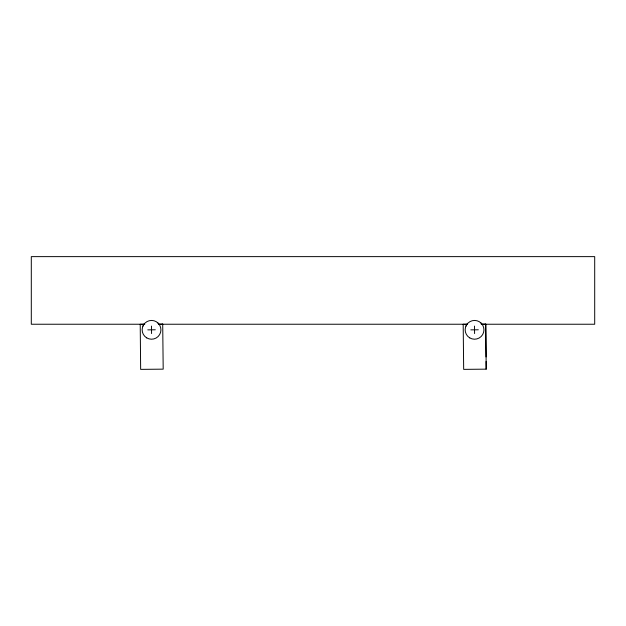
<?xml version="1.0" encoding="UTF-8"?>
<svg xmlns="http://www.w3.org/2000/svg" width="626" height="626" viewBox="0 0 626 626"><rect width="100%" height="100%" fill="white"/><g stroke="black" fill="none" stroke-linecap="round" stroke-linejoin="round"><path stroke-width="0.94" d="M142.908 326.115L144.16 324.01M465.924 326.115L467.176 324.01M162.744 324.08L159.059 324.205L157.353 322.453M463.185 324.299L463.67 369.371L486.206 369.152L485.76 324.08L482.075 324.205L480.369 322.453M144.011 324.268L140.216 324.299L140.654 369.371L163.19 369.152L162.705 324.08M463.232 324.299L467.027 324.268M147.783 329.863L155.295 329.785M470.799 329.863L478.311 329.785M144.762 324.237L31.3 324.237L31.3 256.629L594.7 256.629L594.7 324.237L481.238 324.237M158.456 324.237L467.544 324.237M485.721 324.08L486.042 356.945M486.089 361.476L486.167 369.152M474.516 326.068L474.586 333.58M151.5 326.068L151.57 333.58M146.734 337.891A9.39 9.39 0 0 0 160.929 329.949A9.39 9.39 0 0 0 146.946 321.631A9.39 9.39 0 0 0 146.734 337.891M469.75 337.891A9.39 9.39 0 0 0 483.945 329.949A9.39 9.39 0 0 0 469.962 321.631A9.39 9.39 0 0 0 469.75 337.891"/></g></svg>
